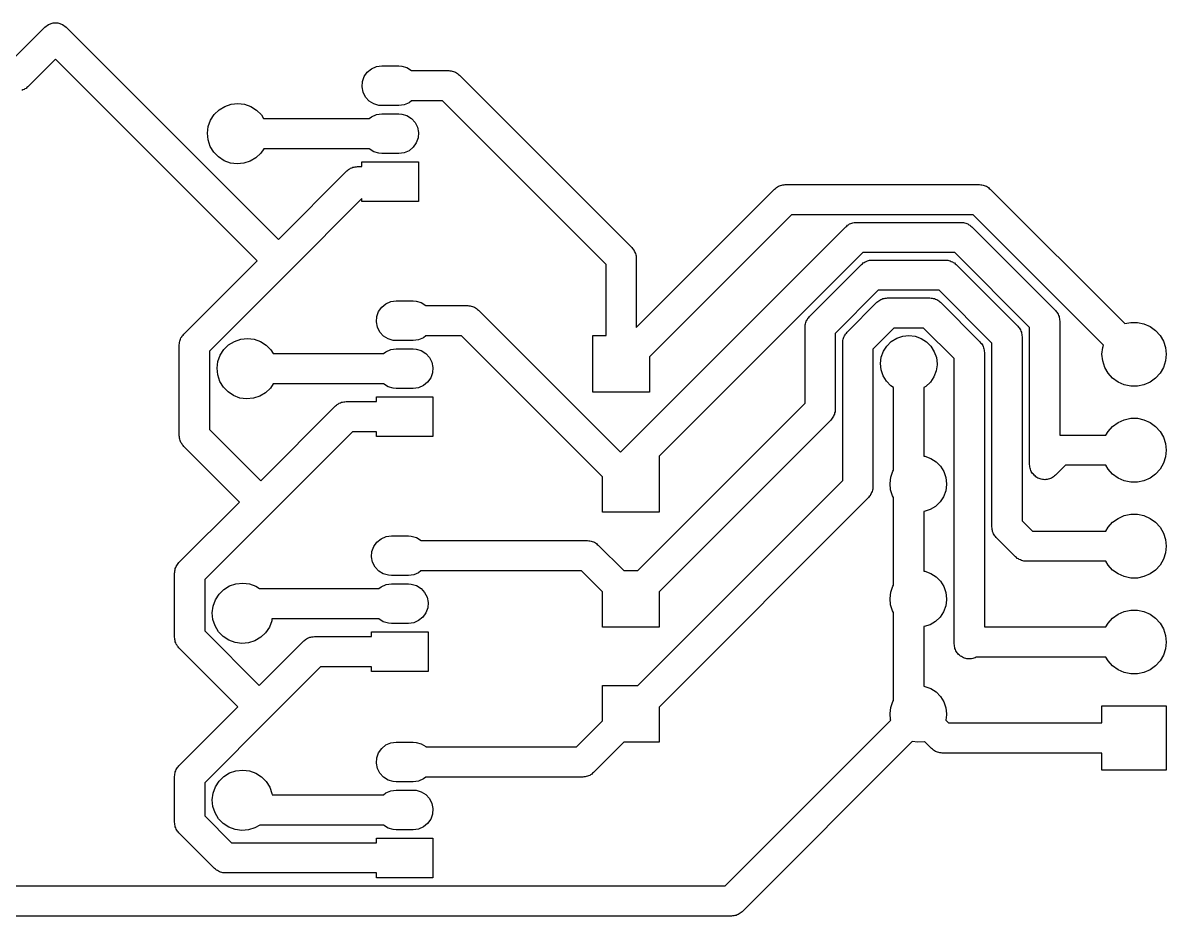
# Model space of a CAD drawing. Extents: x 128.7 to 199.7, y -115.3 to -80.
# Drawn here: x 169.44 to 199.73, y -115.33 to -91.68 of the extents above; entities that cross this region are included whole.
import ezdxf

# ---------------------------------------------------------------- set-up
doc = ezdxf.new("R2010")
doc.units = 0
doc.layers.add('BLACK', color=7, linetype='CONTINUOUS')

msp = doc.modelspace()

# ---------------------------------------------------------------- linework, layer by layer
at = {"layer": 'BLACK', "linetype": 'CONTINUOUS'}
for p, q in [((170.024, -91.7922), (170.125, -91.7186)), ((170.125, -91.7186), (170.244, -91.6799)), ((170.244, -91.6799), (170.37, -91.6799)), ((170.37, -91.6799), (170.489, -91.7186)), ((170.489, -91.7186), (170.59, -91.7922)), ((169.125, -92.691), (170.024, -91.7922)), ((170.59, -91.7922), (176.213, -97.4148)), ((170.307, -92.6407), (169.574, -93.3738)), ((175.647, -97.9805), (170.307, -92.6407)), ((178.486, -93.1018), (178.568, -92.9856)), ((178.568, -92.9856), (178.679, -92.8959)), ((178.679, -92.8959), (178.81, -92.8393)), ((178.81, -92.8393), (178.951, -92.82)), ((178.951, -92.82), (179.401, -92.82)), ((179.401, -92.82), (179.478, -92.8256)), ((179.478, -92.8256), (179.615, -92.8654)), ((179.615, -92.8654), (179.736, -92.9405)), ((179.736, -92.9405), (179.74, -92.945)), ((179.74, -92.945), (180.726, -92.945)), ((180.726, -92.945), (180.757, -92.9499)), ((180.757, -92.9499), (180.789, -92.9499)), ((180.789, -92.9499), (180.819, -92.9597)), ((180.819, -92.9597), (180.85, -92.9646)), ((180.85, -92.9646), (180.878, -92.9789)), ((180.878, -92.9789), (180.908, -92.9886)), ((180.908, -92.9886), (180.933, -93.0071)), ((178.427, -93.378), (178.437, -93.2358)), ((178.437, -93.2358), (178.486, -93.1018)), ((180.933, -93.0071), (180.961, -93.0214)), ((180.961, -93.0214), (180.983, -93.0437)), ((180.983, -93.0437), (181.009, -93.0622)), ((181.009, -93.0622), (185.576, -97.6292)), ((169.443, -93.4571), (169.415, -93.4714)), ((169.473, -93.4474), (169.443, -93.4571)), ((169.498, -93.4289), (169.473, -93.4474)), ((169.526, -93.4146), (169.498, -93.4289)), ((169.548, -93.3923), (169.526, -93.4146)), ((169.574, -93.3738), (169.548, -93.3923)), ((178.455, -93.5177), (178.427, -93.378)), ((178.52, -93.6446), (178.455, -93.5177)), ((174.64, -93.9846), (174.792, -93.8911)), ((174.792, -93.8911), (174.961, -93.8337)), ((174.961, -93.8337), (175.139, -93.815)), ((175.139, -93.815), (175.316, -93.8361)), ((175.316, -93.8361), (175.484, -93.896)), ((175.484, -93.896), (175.634, -93.9915)), ((178.616, -93.7495), (178.52, -93.6446)), ((178.737, -93.8246), (178.616, -93.7495)), ((178.874, -93.8644), (178.737, -93.8246)), ((178.951, -93.87), (178.874, -93.8644)), ((179.401, -93.87), (178.951, -93.87)), ((179.542, -93.8507), (179.401, -93.87)), ((179.673, -93.7941), (179.542, -93.8507)), ((179.734, -93.745), (179.673, -93.7941)), ((180.56, -93.745), (179.734, -93.745)), ((184.893, -98.0777), (180.56, -93.745)), ((174.416, -94.2593), (174.513, -94.1094)), ((174.513, -94.1094), (174.64, -93.9846)), ((175.634, -93.9915), (175.76, -94.1181)), ((175.76, -94.1181), (175.821, -94.215)), ((178.618, -94.215), (178.679, -94.1659)), ((178.679, -94.1659), (178.81, -94.1093)), ((178.81, -94.1093), (178.951, -94.09)), ((178.951, -94.09), (179.401, -94.09)), ((179.401, -94.09), (179.478, -94.0956)), ((179.478, -94.0956), (179.615, -94.1354)), ((179.615, -94.1354), (179.736, -94.2105)), ((174.333, -94.6038), (174.355, -94.4269)), ((174.355, -94.4269), (174.416, -94.2593)), ((175.821, -94.215), (178.618, -94.215)), ((179.736, -94.2105), (179.832, -94.3154)), ((179.832, -94.3154), (179.897, -94.4423)), ((179.897, -94.4423), (179.925, -94.582)), ((174.35, -94.7813), (174.333, -94.6038)), ((174.407, -94.9506), (174.35, -94.7813)), ((179.915, -94.7242), (179.866, -94.8582)), ((179.925, -94.582), (179.915, -94.7242)), ((174.499, -95.1031), (174.407, -94.9506)), ((174.623, -95.2314), (174.499, -95.1031)), ((175.822, -95.015), (175.746, -95.1292)), ((178.612, -95.015), (175.822, -95.015)), ((178.616, -95.0195), (178.612, -95.015)), ((178.737, -95.0946), (178.616, -95.0195)), ((178.874, -95.1344), (178.737, -95.0946)), ((179.673, -95.0641), (179.542, -95.1207)), ((179.784, -94.9744), (179.673, -95.0641)), ((179.866, -94.8582), (179.784, -94.9744)), ((174.772, -95.3291), (174.623, -95.2314)), ((174.939, -95.3912), (174.772, -95.3291)), ((175.116, -95.4148), (174.939, -95.3912)), ((175.294, -95.3987), (175.116, -95.4148)), ((175.463, -95.3435), (175.294, -95.3987)), ((175.617, -95.2522), (175.463, -95.3435)), ((175.746, -95.1292), (175.617, -95.2522)), ((178.426, -95.485), (178.426, -95.36)), ((178.426, -95.36), (179.926, -95.36)), ((178.951, -95.14), (178.874, -95.1344)), ((179.401, -95.14), (178.951, -95.14)), ((179.542, -95.1207), (179.401, -95.14)), ((179.926, -95.36), (179.926, -96.41)), ((176.213, -97.4148), (178.025, -95.6022)), ((178.025, -95.6022), (178.051, -95.5837)), ((178.051, -95.5837), (178.073, -95.5614)), ((178.073, -95.5614), (178.101, -95.5471)), ((178.101, -95.5471), (178.126, -95.5286)), ((178.126, -95.5286), (178.156, -95.5189)), ((178.156, -95.5189), (178.184, -95.5046)), ((178.184, -95.5046), (178.215, -95.4997)), ((178.215, -95.4997), (178.245, -95.4899)), ((178.245, -95.4899), (178.277, -95.4899)), ((178.277, -95.4899), (178.308, -95.485)), ((178.308, -95.485), (178.426, -95.485)), ((189.434, -96.025), (189.459, -96.0065)), ((189.459, -96.0065), (189.489, -95.9968)), ((189.489, -95.9968), (189.517, -95.9825)), ((189.517, -95.9825), (189.549, -95.9776)), ((189.549, -95.9776), (189.578, -95.9679)), ((189.578, -95.9679), (189.61, -95.9679)), ((189.61, -95.9679), (189.641, -95.9629)), ((189.641, -95.9629), (194.788, -95.9629)), ((194.788, -95.9629), (194.819, -95.9679)), ((194.819, -95.9679), (194.851, -95.9679)), ((194.851, -95.9679), (194.88, -95.9776)), ((194.88, -95.9776), (194.912, -95.9825)), ((194.912, -95.9825), (194.94, -95.9968)), ((194.94, -95.9968), (194.97, -96.0065)), ((194.97, -96.0065), (194.995, -96.025)), ((185.693, -99.7453), (189.358, -96.0801)), ((189.358, -96.0801), (189.384, -96.0616)), ((189.384, -96.0616), (189.406, -96.0393)), ((189.406, -96.0393), (189.434, -96.025)), ((194.995, -96.025), (195.023, -96.0393)), ((195.023, -96.0393), (195.045, -96.0616)), ((195.045, -96.0616), (195.071, -96.0801)), ((195.071, -96.0801), (198.636, -99.6451)), ((178.426, -96.3327), (176.495, -98.2633)), ((178.426, -96.41), (178.426, -96.3327)), ((179.926, -96.41), (178.426, -96.41)), ((189.807, -96.7629), (186.043, -100.527)), ((194.622, -96.7629), (189.807, -96.7629)), ((198.072, -100.213), (194.622, -96.7629)), ((185.275, -103.048), (191.243, -97.0796)), ((191.243, -97.0796), (191.269, -97.0611)), ((191.269, -97.0611), (191.291, -97.0388)), ((191.291, -97.0388), (191.319, -97.0245)), ((191.319, -97.0245), (191.344, -97.006)), ((191.344, -97.006), (191.374, -96.9963)), ((191.374, -96.9963), (191.402, -96.982)), ((191.402, -96.982), (191.433, -96.9771)), ((191.433, -96.9771), (191.463, -96.9674)), ((191.463, -96.9674), (191.495, -96.9674)), ((191.495, -96.9674), (191.526, -96.9624)), ((191.526, -96.9624), (194.3, -96.9624)), ((194.3, -96.9624), (194.331, -96.9674)), ((194.331, -96.9674), (194.363, -96.9674)), ((194.363, -96.9674), (194.393, -96.9771)), ((194.393, -96.9771), (194.424, -96.982)), ((194.424, -96.982), (194.452, -96.9963)), ((194.452, -96.9963), (194.482, -97.006)), ((194.482, -97.006), (194.507, -97.0245)), ((194.507, -97.0245), (194.535, -97.0388)), ((194.535, -97.0388), (194.557, -97.0611)), ((194.557, -97.0611), (194.583, -97.0796)), ((194.583, -97.0796), (196.798, -99.2951)), ((185.576, -97.6292), (185.594, -97.6546)), ((185.594, -97.6546), (185.617, -97.6769)), ((185.617, -97.6769), (185.631, -97.7049)), ((185.631, -97.7049), (185.649, -97.7304)), ((185.649, -97.7304), (185.659, -97.7603)), ((185.659, -97.7603), (185.673, -97.7884)), ((185.673, -97.7884), (185.678, -97.8195)), ((185.678, -97.8195), (185.688, -97.8494)), ((191.692, -97.7624), (186.297, -103.157)), ((194.134, -97.7624), (191.692, -97.7624)), ((196.116, -99.7437), (194.134, -97.7624)), ((173.705, -99.9227), (175.647, -97.9805)), ((184.893, -99.961), (184.893, -98.0777)), ((185.688, -97.8494), (185.688, -97.8809)), ((185.688, -97.8809), (185.693, -97.912)), ((185.693, -97.912), (185.693, -99.7453)), ((190.281, -99.4552), (191.657, -98.0791)), ((191.657, -98.0791), (191.683, -98.0606)), ((191.683, -98.0606), (191.705, -98.0384)), ((191.705, -98.0384), (191.733, -98.0241)), ((191.733, -98.0241), (191.758, -98.0056)), ((191.758, -98.0056), (191.788, -97.9958)), ((191.788, -97.9958), (191.816, -97.9815)), ((191.816, -97.9815), (191.847, -97.9766)), ((191.847, -97.9766), (191.877, -97.9669)), ((191.877, -97.9669), (191.909, -97.9669)), ((191.909, -97.9669), (191.94, -97.962)), ((191.94, -97.962), (193.886, -97.962)), ((193.886, -97.962), (193.917, -97.9669)), ((193.917, -97.9669), (193.949, -97.9669)), ((193.949, -97.9669), (193.979, -97.9766)), ((193.979, -97.9766), (194.01, -97.9815)), ((194.01, -97.9815), (194.038, -97.9958)), ((194.038, -97.9958), (194.068, -98.0056)), ((194.068, -98.0056), (194.093, -98.0241)), ((194.093, -98.0241), (194.121, -98.0384)), ((194.121, -98.0384), (194.143, -98.0606)), ((194.143, -98.0606), (194.169, -98.0791)), ((194.169, -98.0791), (195.799, -99.7092)), ((176.495, -98.2633), (174.387, -100.371)), ((179.191, -99.0623), (179.332, -99.043)), ((179.332, -99.043), (179.782, -99.043)), ((179.782, -99.043), (179.859, -99.0486)), ((179.859, -99.0486), (179.996, -99.0884)), ((192.106, -98.762), (190.964, -99.9037)), ((192.097, -99.0601), (192.119, -99.0379)), ((193.72, -98.762), (192.106, -98.762)), ((192.119, -99.0379), (192.147, -99.0236)), ((192.147, -99.0236), (192.172, -99.0051)), ((192.172, -99.0051), (192.202, -98.9954)), ((192.202, -98.9954), (192.23, -98.9811)), ((192.23, -98.9811), (192.261, -98.9761)), ((192.261, -98.9761), (192.291, -98.9664)), ((192.291, -98.9664), (192.323, -98.9664)), ((192.323, -98.9664), (192.354, -98.9615)), ((192.354, -98.9615), (193.472, -98.9615)), ((193.472, -98.9615), (193.503, -98.9664)), ((193.503, -98.9664), (193.535, -98.9664)), ((193.535, -98.9664), (193.564, -98.9761)), ((193.564, -98.9761), (193.596, -98.9811)), ((193.596, -98.9811), (193.624, -98.9954)), ((193.624, -98.9954), (193.654, -99.0051)), ((193.654, -99.0051), (193.679, -99.0236)), ((193.679, -99.0236), (193.707, -99.0379)), ((193.707, -99.0379), (193.729, -99.0601)), ((195.116, -100.158), (193.72, -98.762)), ((178.818, -99.4588), (178.867, -99.3248)), ((178.867, -99.3248), (178.949, -99.2086)), ((178.949, -99.2086), (179.06, -99.1189)), ((179.06, -99.1189), (179.191, -99.0623)), ((179.996, -99.0884), (180.117, -99.1635)), ((180.117, -99.1635), (180.121, -99.168)), ((180.121, -99.168), (181.229, -99.168)), ((181.229, -99.168), (181.26, -99.1729)), ((181.26, -99.1729), (181.292, -99.1729)), ((181.292, -99.1729), (181.322, -99.1827)), ((181.322, -99.1827), (181.353, -99.1876)), ((181.353, -99.1876), (181.381, -99.2019)), ((181.381, -99.2019), (181.411, -99.2116)), ((181.411, -99.2116), (181.436, -99.2301)), ((181.436, -99.2301), (181.464, -99.2444)), ((181.464, -99.2444), (181.486, -99.2667)), ((181.486, -99.2667), (181.512, -99.2852)), ((181.512, -99.2852), (185.275, -103.048)), ((191.281, -99.8692), (192.071, -99.0786)), ((192.071, -99.0786), (192.097, -99.0601)), ((193.729, -99.0601), (193.755, -99.0786)), ((193.755, -99.0786), (194.799, -100.123)), ((196.798, -99.2951), (196.817, -99.3206)), ((196.817, -99.3206), (196.839, -99.3429)), ((196.839, -99.3429), (196.853, -99.3709)), ((178.808, -99.601), (178.818, -99.4588)), ((178.836, -99.7407), (178.808, -99.601)), ((190.169, -99.6754), (190.179, -99.6455)), ((190.179, -99.6455), (190.184, -99.6144)), ((190.184, -99.6144), (190.198, -99.5863)), ((190.198, -99.5863), (190.208, -99.5564)), ((190.208, -99.5564), (190.226, -99.5309)), ((190.226, -99.5309), (190.24, -99.5029)), ((190.24, -99.5029), (190.263, -99.4806)), ((190.263, -99.4806), (190.281, -99.4552)), ((196.853, -99.3709), (196.872, -99.3964)), ((196.872, -99.3964), (196.882, -99.4263)), ((196.882, -99.4263), (196.896, -99.4544)), ((196.896, -99.4544), (196.901, -99.4855)), ((196.901, -99.4855), (196.911, -99.5154)), ((196.911, -99.5154), (196.911, -99.5469)), ((196.911, -99.5469), (196.916, -99.578)), ((196.916, -99.578), (196.916, -102.597)), ((198.636, -99.6451), (198.793, -99.6117)), ((198.793, -99.6117), (198.971, -99.6117)), ((198.971, -99.6117), (199.145, -99.6486)), ((199.145, -99.6486), (199.307, -99.7209)), ((173.664, -99.9704), (173.686, -99.9481)), ((173.686, -99.9481), (173.705, -99.9227)), ((178.901, -99.8676), (178.836, -99.7407)), ((178.997, -99.9725), (178.901, -99.8676)), ((190.164, -99.738), (190.169, -99.7069)), ((190.164, -101.751), (190.164, -99.738)), ((190.169, -99.7069), (190.169, -99.6754)), ((190.964, -99.9037), (190.964, -101.917)), ((191.207, -99.9704), (191.226, -99.9449)), ((191.226, -99.9449), (191.24, -99.9169)), ((191.24, -99.9169), (191.262, -99.8946)), ((191.262, -99.8946), (191.281, -99.8692)), ((192.52, -99.7615), (191.963, -100.318)), ((193.306, -99.7615), (192.52, -99.7615)), ((194.117, -100.572), (193.306, -99.7615)), ((195.799, -99.7092), (195.817, -99.7346)), ((195.817, -99.7346), (195.84, -99.7569)), ((195.84, -99.7569), (195.854, -99.7849)), ((195.854, -99.7849), (195.872, -99.8104)), ((195.872, -99.8104), (195.882, -99.8403)), ((195.882, -99.8403), (195.896, -99.8684)), ((195.896, -99.8684), (195.901, -99.8995)), ((195.901, -99.8995), (195.911, -99.9294)), ((195.911, -99.9294), (195.911, -99.9609)), ((196.116, -103.378), (196.116, -99.7437)), ((199.307, -99.7209), (199.451, -99.8253)), ((199.451, -99.8253), (199.57, -99.9574)), ((199.57, -99.9574), (199.659, -100.111)), ((173.587, -100.206), (173.592, -100.174)), ((173.587, -102.613), (173.587, -100.206)), ((173.592, -100.143), (173.602, -100.113)), ((173.592, -100.174), (173.592, -100.143)), ((173.602, -100.113), (173.607, -100.082)), ((173.607, -100.082), (173.621, -100.054)), ((173.621, -100.054), (173.631, -100.024)), ((173.631, -100.024), (173.65, -99.9984)), ((173.65, -99.9984), (173.664, -99.9704)), ((174.767, -100.332), (174.894, -100.208)), ((174.894, -100.208), (175.046, -100.114)), ((175.046, -100.114), (175.215, -100.057)), ((175.215, -100.057), (175.393, -100.038)), ((175.393, -100.038), (175.57, -100.059)), ((175.57, -100.059), (175.738, -100.119)), ((175.738, -100.119), (175.888, -100.215)), ((175.888, -100.215), (176.014, -100.341)), ((179.118, -100.048), (178.997, -99.9725)), ((179.255, -100.087), (179.118, -100.048)), ((179.332, -100.093), (179.255, -100.087)), ((179.782, -100.093), (179.332, -100.093)), ((179.923, -100.074), (179.782, -100.093)), ((180.054, -100.017), (179.923, -100.074)), ((180.115, -99.968), (180.054, -100.017)), ((181.063, -99.968), (180.115, -99.968)), ((184.797, -103.702), (181.063, -99.968)), ((184.543, -101.461), (184.543, -99.961)), ((184.543, -99.961), (184.893, -99.961)), ((191.163, -100.152), (191.168, -100.121)), ((191.163, -103.8), (191.163, -100.152)), ((191.168, -100.089), (191.178, -100.06)), ((191.168, -100.121), (191.168, -100.089)), ((191.178, -100.06), (191.183, -100.028)), ((191.183, -100.028), (191.197, -100)), ((191.197, -100), (191.207, -99.9704)), ((192.241, -100.378), (192.332, -100.237)), ((192.332, -100.237), (192.451, -100.12)), ((192.451, -100.12), (192.594, -100.032)), ((192.594, -100.032), (192.752, -99.9785)), ((192.752, -99.9785), (192.918, -99.961)), ((192.918, -99.961), (193.084, -99.9808)), ((193.084, -99.9808), (193.242, -100.037)), ((193.242, -100.037), (193.383, -100.126)), ((193.383, -100.126), (193.501, -100.245)), ((193.501, -100.245), (193.589, -100.387)), ((194.799, -100.123), (194.818, -100.149)), ((194.818, -100.149), (194.84, -100.171)), ((194.84, -100.171), (194.854, -100.199)), ((194.854, -100.199), (194.873, -100.224)), ((194.873, -100.224), (194.883, -100.254)), ((194.883, -100.254), (194.897, -100.282)), ((195.116, -105.029), (195.116, -100.158)), ((195.911, -99.9609), (195.916, -99.992)), ((195.916, -99.992), (195.916, -104.863)), ((198.051, -100.28), (198.072, -100.213)), ((199.659, -100.111), (199.713, -100.28)), ((174.387, -100.371), (174.387, -102.448)), ((174.609, -100.65), (174.67, -100.482)), ((174.67, -100.482), (174.767, -100.332)), ((176.014, -100.341), (176.075, -100.438)), ((176.075, -100.438), (178.999, -100.438)), ((178.999, -100.438), (179.06, -100.389)), ((179.06, -100.389), (179.191, -100.332)), ((179.191, -100.332), (179.332, -100.313)), ((179.332, -100.313), (179.782, -100.313)), ((179.782, -100.313), (179.859, -100.319)), ((179.859, -100.319), (179.996, -100.358)), ((179.996, -100.358), (180.117, -100.433)), ((180.117, -100.433), (180.213, -100.538)), ((180.213, -100.538), (180.278, -100.665)), ((186.043, -100.527), (186.043, -101.461)), ((191.963, -100.318), (191.963, -103.966)), ((192.163, -100.701), (192.184, -100.535)), ((192.184, -100.535), (192.241, -100.378)), ((193.589, -100.387), (193.644, -100.545)), ((193.644, -100.545), (193.663, -100.711)), ((194.897, -100.282), (194.902, -100.314)), ((194.902, -100.314), (194.912, -100.343)), ((194.912, -100.343), (194.912, -100.375)), ((194.912, -100.375), (194.917, -100.406)), ((194.917, -100.406), (194.917, -107.677)), ((198.032, -100.457), (198.051, -100.28)), ((198.051, -100.634), (198.032, -100.457)), ((199.713, -100.28), (199.732, -100.457)), ((199.732, -100.457), (199.713, -100.634)), ((174.587, -100.827), (174.609, -100.65)), ((174.604, -101.004), (174.587, -100.827)), ((180.278, -100.665), (180.306, -100.805)), ((180.306, -100.805), (180.296, -100.947)), ((192.179, -100.867), (192.163, -100.701)), ((192.232, -101.026), (192.179, -100.867)), ((193.663, -100.732), (193.639, -100.898)), ((193.663, -100.711), (193.663, -100.732)), ((194.117, -108.124), (194.117, -100.572)), ((198.105, -100.803), (198.051, -100.634)), ((198.194, -100.957), (198.105, -100.803)), ((199.659, -100.803), (199.57, -100.957)), ((199.713, -100.634), (199.659, -100.803)), ((174.661, -101.174), (174.604, -101.004)), ((180.247, -101.081), (180.165, -101.197)), ((180.296, -100.947), (180.247, -101.081)), ((192.319, -101.169), (192.232, -101.026)), ((192.435, -101.289), (192.319, -101.169)), ((193.58, -101.054), (193.488, -101.193)), ((193.639, -100.898), (193.58, -101.054)), ((198.313, -101.089), (198.194, -100.957)), ((198.457, -101.193), (198.313, -101.089)), ((199.451, -101.089), (199.307, -101.193)), ((199.57, -100.957), (199.451, -101.089)), ((174.753, -101.326), (174.661, -101.174)), ((174.877, -101.454), (174.753, -101.326)), ((175.026, -101.552), (174.877, -101.454)), ((176, -101.352), (175.871, -101.475)), ((176.076, -101.238), (176, -101.352)), ((178.993, -101.238), (176.076, -101.238)), ((178.997, -101.243), (178.993, -101.238)), ((179.118, -101.318), (178.997, -101.243)), ((179.255, -101.357), (179.118, -101.318)), ((179.332, -101.363), (179.255, -101.357)), ((179.782, -101.363), (179.332, -101.363)), ((179.923, -101.344), (179.782, -101.363)), ((180.054, -101.287), (179.923, -101.344)), ((180.165, -101.197), (180.054, -101.287)), ((186.043, -101.461), (184.543, -101.461)), ((192.513, -101.34), (192.435, -101.289)), ((192.513, -103.525), (192.513, -101.34)), ((193.366, -101.308), (193.313, -101.34)), ((193.313, -101.34), (193.313, -103.153)), ((193.488, -101.193), (193.366, -101.308)), ((198.619, -101.265), (198.457, -101.193)), ((198.793, -101.302), (198.619, -101.265)), ((198.971, -101.302), (198.793, -101.302)), ((199.145, -101.265), (198.971, -101.302)), ((199.307, -101.193), (199.145, -101.265)), ((175.193, -101.614), (175.026, -101.552)), ((175.37, -101.638), (175.193, -101.614)), ((175.548, -101.622), (175.37, -101.638)), ((175.717, -101.567), (175.548, -101.622)), ((175.871, -101.475), (175.717, -101.567)), ((177.772, -101.784), (177.8, -101.77)), ((177.8, -101.77), (177.825, -101.752)), ((177.825, -101.752), (177.855, -101.742)), ((177.855, -101.742), (177.883, -101.728)), ((177.883, -101.728), (177.914, -101.723)), ((177.914, -101.723), (177.944, -101.713)), ((177.944, -101.713), (177.976, -101.713)), ((177.976, -101.713), (178.007, -101.708)), ((178.007, -101.708), (178.807, -101.708)), ((178.807, -101.708), (178.807, -101.583)), ((178.807, -101.583), (180.307, -101.583)), ((180.307, -101.583), (180.307, -102.633)), ((185.731, -106.184), (190.164, -101.751)), ((175.744, -103.805), (177.724, -101.825)), ((177.724, -101.825), (177.75, -101.807)), ((177.75, -101.807), (177.772, -101.784)), ((190.93, -102.069), (190.92, -102.099)), ((190.944, -102.041), (190.93, -102.069)), ((190.949, -102.01), (190.944, -102.041)), ((190.959, -101.98), (190.949, -102.01)), ((190.964, -101.917), (190.959, -101.948)), ((190.959, -101.948), (190.959, -101.98)), ((190.847, -102.2), (186.297, -106.75)), ((190.865, -102.174), (190.847, -102.2)), ((190.888, -102.152), (190.865, -102.174)), ((190.902, -102.124), (190.888, -102.152)), ((190.92, -102.099), (190.902, -102.124)), ((198.194, -102.497), (198.313, -102.365)), ((198.313, -102.365), (198.457, -102.261)), ((198.457, -102.261), (198.619, -102.189)), ((198.619, -102.189), (198.793, -102.152)), ((198.793, -102.152), (198.971, -102.152)), ((198.971, -102.152), (199.145, -102.189)), ((199.145, -102.189), (199.307, -102.261)), ((199.307, -102.261), (199.451, -102.365)), ((199.451, -102.365), (199.57, -102.497)), ((173.592, -102.645), (173.587, -102.613)), ((173.592, -102.676), (173.592, -102.645)), ((173.602, -102.706), (173.592, -102.676)), ((178.173, -102.508), (174.26, -106.42)), ((174.387, -102.448), (175.744, -103.805)), ((178.807, -102.508), (178.173, -102.508)), ((178.807, -102.633), (178.807, -102.508)), ((180.307, -102.633), (178.807, -102.633)), ((196.916, -102.597), (198.137, -102.597)), ((198.137, -102.597), (198.194, -102.497)), ((199.57, -102.497), (199.659, -102.651)), ((199.659, -102.651), (199.713, -102.82)), ((173.607, -102.737), (173.602, -102.706)), ((173.621, -102.765), (173.607, -102.737)), ((173.631, -102.795), (173.621, -102.765)), ((173.65, -102.821), (173.631, -102.795)), ((173.664, -102.849), (173.65, -102.821)), ((173.686, -102.871), (173.664, -102.849)), ((173.705, -102.896), (173.686, -102.871)), ((175.179, -104.37), (173.705, -102.896)), ((199.713, -102.82), (199.732, -102.997)), ((186.297, -103.157), (186.297, -104.636)), ((193.313, -103.153), (193.338, -103.156)), ((193.338, -103.156), (193.496, -103.212)), ((193.496, -103.212), (193.637, -103.301)), ((199.713, -103.174), (199.659, -103.343)), ((199.732, -102.997), (199.713, -103.174)), ((192.438, -103.71), (192.495, -103.553)), ((192.495, -103.553), (192.513, -103.525)), ((193.637, -103.301), (193.755, -103.42)), ((193.755, -103.42), (193.843, -103.562)), ((193.843, -103.562), (193.898, -103.72)), ((196.12, -103.409), (196.116, -103.378)), ((196.12, -103.441), (196.12, -103.409)), ((196.13, -103.471), (196.12, -103.441)), ((196.135, -103.502), (196.13, -103.471)), ((196.149, -103.53), (196.135, -103.502)), ((196.159, -103.56), (196.149, -103.53)), ((196.178, -103.585), (196.159, -103.56)), ((196.192, -103.613), (196.178, -103.585)), ((197.062, -103.397), (196.798, -103.661)), ((198.137, -103.397), (197.062, -103.397)), ((198.194, -103.497), (198.137, -103.397)), ((198.313, -103.629), (198.194, -103.497)), ((199.57, -103.497), (199.451, -103.629)), ((199.659, -103.343), (199.57, -103.497)), ((184.797, -104.636), (184.797, -103.702)), ((185.731, -109.232), (191.163, -103.8)), ((192.417, -103.876), (192.438, -103.71)), ((192.433, -104.042), (192.417, -103.876)), ((193.898, -103.72), (193.917, -103.886)), ((193.917, -103.886), (193.917, -103.907)), ((196.214, -103.635), (196.192, -103.613)), ((196.233, -103.661), (196.214, -103.635)), ((196.258, -103.679), (196.233, -103.661)), ((196.28, -103.702), (196.258, -103.679)), ((196.308, -103.716), (196.28, -103.702)), ((196.334, -103.734), (196.308, -103.716)), ((196.364, -103.744), (196.334, -103.734)), ((196.392, -103.758), (196.364, -103.744)), ((196.423, -103.763), (196.392, -103.758)), ((196.453, -103.773), (196.423, -103.763)), ((196.484, -103.773), (196.453, -103.773)), ((196.516, -103.778), (196.484, -103.773)), ((196.547, -103.773), (196.516, -103.778)), ((196.578, -103.773), (196.547, -103.773)), ((196.608, -103.763), (196.578, -103.773)), ((196.639, -103.758), (196.608, -103.763)), ((196.667, -103.744), (196.639, -103.758)), ((196.697, -103.734), (196.667, -103.744)), ((196.723, -103.716), (196.697, -103.734)), ((196.751, -103.702), (196.723, -103.716)), ((196.773, -103.679), (196.751, -103.702)), ((196.798, -103.661), (196.773, -103.679)), ((198.457, -103.733), (198.313, -103.629)), ((198.619, -103.805), (198.457, -103.733)), ((198.793, -103.842), (198.619, -103.805)), ((198.971, -103.842), (198.793, -103.842)), ((199.145, -103.805), (198.971, -103.842)), ((199.307, -103.733), (199.145, -103.805)), ((199.451, -103.629), (199.307, -103.733)), ((191.901, -104.173), (191.887, -104.201)), ((191.92, -104.147), (191.901, -104.173)), ((191.93, -104.117), (191.92, -104.147)), ((191.944, -104.089), (191.93, -104.117)), ((191.949, -104.058), (191.944, -104.089)), ((191.959, -104.028), (191.949, -104.058)), ((191.963, -103.966), (191.959, -103.997)), ((191.959, -103.997), (191.959, -104.028)), ((192.486, -104.201), (192.433, -104.042)), ((193.893, -104.073), (193.834, -104.229)), ((193.917, -103.907), (193.893, -104.073)), ((173.578, -105.972), (175.179, -104.37)), ((191.846, -104.248), (186.297, -109.798)), ((191.865, -104.223), (191.846, -104.248)), ((191.887, -104.201), (191.865, -104.223)), ((192.513, -104.245), (192.486, -104.201)), ((192.513, -106.573), (192.513, -104.245)), ((193.62, -104.483), (193.477, -104.569)), ((193.742, -104.368), (193.62, -104.483)), ((193.834, -104.229), (193.742, -104.368)), ((186.297, -104.636), (184.797, -104.636)), ((193.318, -104.621), (193.313, -104.621)), ((193.313, -104.621), (193.313, -106.201)), ((193.477, -104.569), (193.318, -104.621)), ((198.313, -104.905), (198.457, -104.801)), ((198.457, -104.801), (198.619, -104.729)), ((198.619, -104.729), (198.793, -104.692)), ((198.793, -104.692), (198.971, -104.692)), ((198.971, -104.692), (199.145, -104.729)), ((199.145, -104.729), (199.307, -104.801)), ((199.307, -104.801), (199.451, -104.905)), ((195.121, -105.06), (195.116, -105.029)), ((195.121, -105.092), (195.121, -105.06)), ((195.131, -105.122), (195.121, -105.092)), ((195.916, -104.863), (196.19, -105.137)), ((198.137, -105.137), (198.194, -105.037)), ((198.194, -105.037), (198.313, -104.905)), ((199.451, -104.905), (199.57, -105.037)), ((199.57, -105.037), (199.659, -105.191)), ((178.822, -105.432), (178.933, -105.342)), ((178.933, -105.342), (179.064, -105.285)), ((179.064, -105.285), (179.205, -105.266)), ((179.205, -105.266), (179.655, -105.266)), ((179.655, -105.266), (179.732, -105.272)), ((179.732, -105.272), (179.869, -105.311)), ((179.869, -105.311), (179.99, -105.386)), ((179.99, -105.386), (179.994, -105.391)), ((179.994, -105.391), (184.404, -105.391)), ((184.404, -105.391), (184.435, -105.396)), ((184.435, -105.396), (184.467, -105.396)), ((184.467, -105.396), (184.497, -105.406)), ((184.497, -105.406), (184.528, -105.411)), ((195.136, -105.153), (195.131, -105.122)), ((195.15, -105.181), (195.136, -105.153)), ((195.16, -105.211), (195.15, -105.181)), ((195.178, -105.236), (195.16, -105.211)), ((195.192, -105.264), (195.178, -105.236)), ((195.215, -105.286), (195.192, -105.264)), ((195.233, -105.312), (195.215, -105.286)), ((195.741, -105.82), (195.233, -105.312)), ((196.19, -105.137), (198.137, -105.137)), ((199.659, -105.191), (199.713, -105.36)), ((199.713, -105.36), (199.732, -105.537)), ((178.681, -105.824), (178.691, -105.682)), ((178.691, -105.682), (178.74, -105.548)), ((178.74, -105.548), (178.822, -105.432)), ((184.528, -105.411), (184.556, -105.425)), ((184.556, -105.425), (184.586, -105.435)), ((184.586, -105.435), (184.611, -105.453)), ((184.611, -105.453), (184.639, -105.467)), ((184.639, -105.467), (184.661, -105.49)), ((184.661, -105.49), (184.687, -105.508)), ((184.687, -105.508), (185.363, -106.184)), ((199.732, -105.537), (199.713, -105.714)), ((173.537, -106.019), (173.559, -105.997)), ((173.559, -105.997), (173.578, -105.972)), ((178.709, -105.964), (178.681, -105.824)), ((178.774, -106.091), (178.709, -105.964)), ((195.767, -105.838), (195.741, -105.82)), ((195.789, -105.861), (195.767, -105.838)), ((195.817, -105.875), (195.789, -105.861)), ((195.842, -105.893), (195.817, -105.875)), ((195.872, -105.903), (195.842, -105.893)), ((195.9, -105.917), (195.872, -105.903)), ((195.932, -105.922), (195.9, -105.917)), ((195.961, -105.932), (195.932, -105.922)), ((195.993, -105.932), (195.961, -105.932)), ((196.024, -105.937), (195.993, -105.932)), ((198.137, -105.937), (196.024, -105.937)), ((198.194, -106.037), (198.137, -105.937)), ((199.659, -105.883), (199.57, -106.037)), ((199.713, -105.714), (199.659, -105.883)), ((173.46, -106.255), (173.465, -106.223)), ((173.46, -107.947), (173.46, -106.255)), ((173.465, -106.192), (173.475, -106.162)), ((173.465, -106.223), (173.465, -106.192)), ((173.475, -106.162), (173.48, -106.131)), ((173.48, -106.131), (173.494, -106.103)), ((173.494, -106.103), (173.504, -106.073)), ((173.504, -106.073), (173.523, -106.047)), ((173.523, -106.047), (173.537, -106.019)), ((178.87, -106.196), (178.774, -106.091)), ((178.991, -106.271), (178.87, -106.196)), ((179.128, -106.31), (178.991, -106.271)), ((179.205, -106.316), (179.128, -106.31)), ((179.655, -106.316), (179.205, -106.316)), ((179.796, -106.297), (179.655, -106.316)), ((179.927, -106.24), (179.796, -106.297)), ((179.988, -106.191), (179.927, -106.24)), ((184.238, -106.191), (179.988, -106.191)), ((184.797, -106.75), (184.238, -106.191)), ((185.363, -106.184), (185.731, -106.184)), ((193.313, -106.201), (193.338, -106.204)), ((193.338, -106.204), (193.496, -106.26)), ((193.496, -106.26), (193.637, -106.349)), ((198.313, -106.169), (198.194, -106.037)), ((198.457, -106.273), (198.313, -106.169)), ((198.619, -106.345), (198.457, -106.273)), ((199.307, -106.273), (199.145, -106.345)), ((199.451, -106.169), (199.307, -106.273)), ((199.57, -106.037), (199.451, -106.169)), ((174.26, -106.42), (174.26, -107.782)), ((174.767, -106.685), (174.919, -106.591)), ((174.919, -106.591), (175.088, -106.534)), ((175.088, -106.534), (175.266, -106.515)), ((175.266, -106.515), (175.443, -106.536)), ((175.443, -106.536), (175.611, -106.596)), ((175.611, -106.596), (175.713, -106.661)), ((178.872, -106.661), (178.933, -106.612)), ((178.933, -106.612), (179.064, -106.555)), ((179.064, -106.555), (179.205, -106.536)), ((179.205, -106.536), (179.655, -106.536)), ((179.655, -106.536), (179.732, -106.542)), ((179.732, -106.542), (179.869, -106.581)), ((179.869, -106.581), (179.99, -106.656)), ((192.438, -106.758), (192.495, -106.601)), ((192.495, -106.601), (192.513, -106.573)), ((193.637, -106.349), (193.755, -106.468)), ((193.755, -106.468), (193.843, -106.61)), ((193.843, -106.61), (193.898, -106.768)), ((198.793, -106.382), (198.619, -106.345)), ((198.971, -106.382), (198.793, -106.382)), ((199.145, -106.345), (198.971, -106.382)), ((174.543, -106.959), (174.64, -106.809)), ((174.64, -106.809), (174.767, -106.685)), ((175.713, -106.661), (178.872, -106.661)), ((179.99, -106.656), (180.086, -106.761)), ((180.086, -106.761), (180.151, -106.888)), ((180.151, -106.888), (180.179, -107.028)), ((184.797, -107.684), (184.797, -106.75)), ((186.297, -106.75), (186.297, -107.684)), ((192.417, -106.924), (192.438, -106.758)), ((192.433, -107.09), (192.417, -106.924)), ((193.898, -106.768), (193.917, -106.934)), ((174.46, -107.304), (174.482, -107.127)), ((174.482, -107.127), (174.543, -106.959)), ((180.169, -107.17), (180.12, -107.304)), ((180.179, -107.028), (180.169, -107.17)), ((192.486, -107.249), (192.433, -107.09)), ((193.893, -107.121), (193.834, -107.277)), ((193.917, -106.955), (193.893, -107.121)), ((193.917, -106.934), (193.917, -106.955)), ((174.477, -107.481), (174.46, -107.304)), ((174.534, -107.651), (174.477, -107.481)), ((176.035, -107.514), (175.972, -107.681)), ((176.042, -107.461), (176.035, -107.514)), ((178.866, -107.461), (176.042, -107.461)), ((178.87, -107.466), (178.866, -107.461)), ((178.991, -107.541), (178.87, -107.466)), ((179.927, -107.51), (179.796, -107.567)), ((180.038, -107.42), (179.927, -107.51)), ((180.12, -107.304), (180.038, -107.42)), ((192.513, -107.293), (192.486, -107.249)), ((192.513, -109.621), (192.513, -107.293)), ((193.62, -107.531), (193.477, -107.617)), ((193.742, -107.416), (193.62, -107.531)), ((193.834, -107.277), (193.742, -107.416)), ((198.194, -107.577), (198.313, -107.445)), ((198.313, -107.445), (198.457, -107.341)), ((198.457, -107.341), (198.619, -107.269)), ((198.619, -107.269), (198.793, -107.232)), ((198.793, -107.232), (198.971, -107.232)), ((198.971, -107.232), (199.145, -107.269)), ((199.145, -107.269), (199.307, -107.341)), ((199.307, -107.341), (199.451, -107.445)), ((199.451, -107.445), (199.57, -107.577)), ((174.26, -107.782), (175.704, -109.226)), ((174.626, -107.803), (174.534, -107.651)), ((174.75, -107.931), (174.626, -107.803)), ((175.873, -107.829), (175.744, -107.952)), ((175.972, -107.681), (175.873, -107.829)), ((178.68, -107.931), (178.68, -107.806)), ((178.68, -107.806), (180.18, -107.806)), ((179.128, -107.58), (178.991, -107.541)), ((179.205, -107.586), (179.128, -107.58)), ((179.655, -107.586), (179.205, -107.586)), ((179.796, -107.567), (179.655, -107.586)), ((180.18, -107.806), (180.18, -108.856)), ((186.297, -107.684), (184.797, -107.684)), ((193.318, -107.669), (193.313, -107.669)), ((193.313, -107.669), (193.313, -109.249)), ((193.477, -107.617), (193.318, -107.669)), ((194.917, -107.677), (198.137, -107.677)), ((198.137, -107.677), (198.194, -107.577)), ((199.57, -107.577), (199.659, -107.731)), ((199.659, -107.731), (199.713, -107.9)), ((173.465, -107.979), (173.46, -107.947)), ((173.465, -108.01), (173.465, -107.979)), ((173.475, -108.04), (173.465, -108.01)), ((173.48, -108.071), (173.475, -108.04)), ((173.494, -108.099), (173.48, -108.071)), ((173.504, -108.129), (173.494, -108.099)), ((173.523, -108.155), (173.504, -108.129)), ((174.899, -108.029), (174.75, -107.931)), ((175.066, -108.091), (174.899, -108.029)), ((175.243, -108.115), (175.066, -108.091)), ((175.421, -108.099), (175.243, -108.115)), ((175.59, -108.044), (175.421, -108.099)), ((175.744, -107.952), (175.59, -108.044)), ((175.704, -109.226), (176.882, -108.048)), ((176.882, -108.048), (176.908, -108.03)), ((176.908, -108.03), (176.93, -108.007)), ((176.93, -108.007), (176.958, -107.993)), ((176.958, -107.993), (176.983, -107.975)), ((176.983, -107.975), (177.013, -107.965)), ((177.013, -107.965), (177.041, -107.951)), ((177.041, -107.951), (177.072, -107.946)), ((177.072, -107.946), (177.102, -107.936)), ((177.102, -107.936), (177.134, -107.936)), ((177.134, -107.936), (177.165, -107.931)), ((177.165, -107.931), (178.68, -107.931)), ((194.121, -108.156), (194.117, -108.124)), ((199.713, -107.9), (199.732, -108.077)), ((199.732, -108.077), (199.713, -108.254)), ((173.537, -108.183), (173.523, -108.155)), ((173.559, -108.205), (173.537, -108.183)), ((173.578, -108.23), (173.559, -108.205)), ((175.139, -109.791), (173.578, -108.23)), ((194.121, -108.187), (194.121, -108.156)), ((194.131, -108.217), (194.121, -108.187)), ((194.136, -108.248), (194.131, -108.217)), ((194.15, -108.276), (194.136, -108.248)), ((194.16, -108.306), (194.15, -108.276)), ((194.179, -108.332), (194.16, -108.306)), ((194.193, -108.36), (194.179, -108.332)), ((194.215, -108.382), (194.193, -108.36)), ((194.234, -108.407), (194.215, -108.382)), ((194.259, -108.426), (194.234, -108.407)), ((194.281, -108.448), (194.259, -108.426)), ((199.659, -108.423), (199.57, -108.577)), ((199.713, -108.254), (199.659, -108.423)), ((177.331, -108.731), (176.051, -110.011)), ((178.68, -108.731), (177.331, -108.731)), ((178.68, -108.856), (178.68, -108.731)), ((194.309, -108.462), (194.281, -108.448)), ((194.335, -108.481), (194.309, -108.462)), ((194.365, -108.491), (194.335, -108.481)), ((194.393, -108.505), (194.365, -108.491)), ((194.424, -108.51), (194.393, -108.505)), ((194.454, -108.52), (194.424, -108.51)), ((194.485, -108.52), (194.454, -108.52)), ((194.517, -108.524), (194.485, -108.52)), ((194.548, -108.52), (194.517, -108.524)), ((194.579, -108.52), (194.548, -108.52)), ((194.609, -108.51), (194.579, -108.52)), ((194.64, -108.505), (194.609, -108.51)), ((194.668, -108.491), (194.64, -108.505)), ((194.698, -108.481), (194.668, -108.491)), ((194.703, -108.477), (194.698, -108.481)), ((198.137, -108.477), (194.703, -108.477)), ((198.194, -108.577), (198.137, -108.477)), ((198.313, -108.709), (198.194, -108.577)), ((198.457, -108.813), (198.313, -108.709)), ((199.451, -108.709), (199.307, -108.813)), ((199.57, -108.577), (199.451, -108.709)), ((180.18, -108.856), (178.68, -108.856)), ((198.619, -108.885), (198.457, -108.813)), ((198.793, -108.922), (198.619, -108.885)), ((198.971, -108.922), (198.793, -108.922)), ((199.145, -108.885), (198.971, -108.922)), ((199.307, -108.813), (199.145, -108.885)), ((184.797, -110.166), (184.797, -109.232)), ((184.797, -109.232), (185.731, -109.232)), ((193.313, -109.249), (193.338, -109.252)), ((193.338, -109.252), (193.496, -109.308)), ((193.496, -109.308), (193.637, -109.397)), ((192.438, -109.806), (192.495, -109.649)), ((192.495, -109.649), (192.513, -109.621)), ((193.637, -109.397), (193.755, -109.516)), ((193.755, -109.516), (193.843, -109.658)), ((173.578, -111.353), (175.139, -109.791)), ((186.297, -109.798), (186.297, -110.732)), ((192.417, -109.972), (192.438, -109.806)), ((193.843, -109.658), (193.898, -109.816)), ((193.898, -109.816), (193.917, -109.982)), ((198.032, -110.217), (198.032, -109.767)), ((198.032, -109.767), (199.732, -109.767)), ((199.732, -109.767), (199.732, -111.467)), ((176.051, -110.011), (174.26, -111.801)), ((184.111, -110.852), (184.797, -110.166)), ((188.048, -114.535), (192.436, -110.147)), ((192.433, -110.138), (192.417, -109.972)), ((192.436, -110.147), (192.433, -110.138)), ((193.917, -110.003), (193.897, -110.146)), ((193.897, -110.146), (193.968, -110.217)), ((193.917, -109.982), (193.917, -110.003)), ((193.968, -110.217), (198.032, -110.217)), ((178.949, -110.893), (179.06, -110.803)), ((179.06, -110.803), (179.191, -110.746)), ((179.191, -110.746), (179.332, -110.727)), ((179.332, -110.727), (179.782, -110.727)), ((179.782, -110.727), (179.859, -110.733)), ((179.859, -110.733), (179.996, -110.772)), ((179.996, -110.772), (180.117, -110.847)), ((180.117, -110.847), (180.121, -110.852)), ((180.121, -110.852), (184.111, -110.852)), ((185.363, -110.732), (184.56, -111.535)), ((186.297, -110.732), (185.363, -110.732)), ((193.003, -110.712), (188.497, -115.218)), ((193.151, -110.732), (193.003, -110.712)), ((193.318, -110.717), (193.151, -110.732)), ((193.332, -110.712), (193.318, -110.717)), ((193.519, -110.9), (193.332, -110.712)), ((178.808, -111.285), (178.818, -111.143)), ((178.818, -111.143), (178.867, -111.009)), ((178.867, -111.009), (178.949, -110.893)), ((193.545, -110.918), (193.519, -110.9)), ((193.567, -110.941), (193.545, -110.918)), ((193.595, -110.955), (193.567, -110.941)), ((193.62, -110.973), (193.595, -110.955)), ((193.65, -110.983), (193.62, -110.973)), ((193.678, -110.997), (193.65, -110.983)), ((193.709, -111.002), (193.678, -110.997)), ((193.739, -111.012), (193.709, -111.002)), ((193.771, -111.012), (193.739, -111.012)), ((193.802, -111.017), (193.771, -111.012)), ((198.032, -111.017), (193.802, -111.017)), ((198.032, -111.467), (198.032, -111.017)), ((173.494, -111.484), (173.504, -111.454)), ((173.504, -111.454), (173.523, -111.428)), ((173.523, -111.428), (173.537, -111.4)), ((173.537, -111.4), (173.559, -111.378)), ((173.559, -111.378), (173.578, -111.353)), ((175.088, -111.487), (175.266, -111.468)), ((175.266, -111.468), (175.443, -111.489)), ((178.836, -111.425), (178.808, -111.285)), ((178.901, -111.552), (178.836, -111.425)), ((199.732, -111.467), (198.032, -111.467)), ((173.46, -111.636), (173.465, -111.604)), ((173.46, -112.848), (173.46, -111.636)), ((173.465, -111.573), (173.475, -111.543)), ((173.465, -111.604), (173.465, -111.573)), ((173.475, -111.543), (173.48, -111.512)), ((173.48, -111.512), (173.494, -111.484)), ((174.543, -111.912), (174.64, -111.762)), ((174.64, -111.762), (174.767, -111.638)), ((174.767, -111.638), (174.919, -111.544)), ((174.919, -111.544), (175.088, -111.487)), ((175.443, -111.489), (175.611, -111.549)), ((175.611, -111.549), (175.761, -111.645)), ((175.761, -111.645), (175.887, -111.771)), ((175.887, -111.771), (175.981, -111.922)), ((178.997, -111.657), (178.901, -111.552)), ((179.118, -111.732), (178.997, -111.657)), ((179.255, -111.771), (179.118, -111.732)), ((179.332, -111.777), (179.255, -111.771)), ((179.923, -111.758), (179.782, -111.777)), ((180.054, -111.701), (179.923, -111.758)), ((180.115, -111.652), (180.054, -111.701)), ((184.277, -111.652), (180.115, -111.652)), ((184.308, -111.647), (184.277, -111.652)), ((184.34, -111.647), (184.308, -111.647)), ((184.37, -111.637), (184.34, -111.647)), ((184.401, -111.632), (184.37, -111.637)), ((184.429, -111.618), (184.401, -111.632)), ((184.459, -111.608), (184.429, -111.618)), ((184.484, -111.59), (184.459, -111.608)), ((184.512, -111.576), (184.484, -111.59)), ((184.534, -111.553), (184.512, -111.576)), ((184.56, -111.535), (184.534, -111.553)), ((174.26, -111.801), (174.26, -112.682)), ((174.482, -112.08), (174.543, -111.912)), ((175.981, -111.922), (176.04, -112.091)), ((178.999, -112.122), (179.06, -112.073)), ((179.06, -112.073), (179.191, -112.016)), ((179.191, -112.016), (179.332, -111.997)), ((179.782, -111.777), (179.332, -111.777)), ((179.332, -111.997), (179.782, -111.997)), ((179.782, -111.997), (179.859, -112.003)), ((179.859, -112.003), (179.996, -112.042)), ((179.996, -112.042), (180.117, -112.117)), ((174.46, -112.257), (174.482, -112.08)), ((174.477, -112.434), (174.46, -112.257)), ((176.04, -112.091), (176.044, -112.122)), ((176.044, -112.122), (178.999, -112.122)), ((180.117, -112.117), (180.213, -112.222)), ((180.213, -112.222), (180.278, -112.349)), ((180.278, -112.349), (180.306, -112.489)), ((174.534, -112.604), (174.477, -112.434)), ((174.626, -112.756), (174.534, -112.604)), ((180.296, -112.631), (180.247, -112.765)), ((180.306, -112.489), (180.296, -112.631)), ((173.465, -112.879), (173.46, -112.848)), ((173.465, -112.91), (173.465, -112.879)), ((173.475, -112.94), (173.465, -112.91)), ((173.48, -112.971), (173.475, -112.94)), ((173.494, -112.999), (173.48, -112.971)), ((174.26, -112.682), (174.97, -113.392)), ((174.75, -112.884), (174.626, -112.756)), ((174.899, -112.982), (174.75, -112.884)), ((175.066, -113.044), (174.899, -112.982)), ((175.716, -112.922), (175.59, -112.997)), ((178.993, -112.922), (175.716, -112.922)), ((178.997, -112.927), (178.993, -112.922)), ((179.118, -113.002), (178.997, -112.927)), ((180.054, -112.971), (179.923, -113.028)), ((180.165, -112.881), (180.054, -112.971)), ((180.247, -112.765), (180.165, -112.881)), ((173.504, -113.029), (173.494, -112.999)), ((173.523, -113.055), (173.504, -113.029)), ((173.537, -113.083), (173.523, -113.055)), ((173.559, -113.105), (173.537, -113.083)), ((173.578, -113.131), (173.559, -113.105)), ((174.522, -114.075), (173.578, -113.131)), ((175.243, -113.068), (175.066, -113.044)), ((175.421, -113.052), (175.243, -113.068)), ((175.59, -112.997), (175.421, -113.052)), ((178.807, -113.392), (178.807, -113.267)), ((178.807, -113.267), (180.307, -113.267)), ((179.255, -113.041), (179.118, -113.002)), ((179.332, -113.047), (179.255, -113.041)), ((179.782, -113.047), (179.332, -113.047)), ((179.923, -113.028), (179.782, -113.047)), ((180.307, -113.267), (180.307, -114.317)), ((174.97, -113.392), (178.807, -113.392)), ((174.547, -114.093), (174.522, -114.075)), ((174.57, -114.116), (174.547, -114.093)), ((174.598, -114.13), (174.57, -114.116)), ((174.623, -114.148), (174.598, -114.13)), ((174.653, -114.158), (174.623, -114.148)), ((174.681, -114.172), (174.653, -114.158)), ((174.712, -114.177), (174.681, -114.172)), ((174.742, -114.187), (174.712, -114.177)), ((174.774, -114.187), (174.742, -114.187)), ((174.805, -114.192), (174.774, -114.187)), ((178.807, -114.192), (174.805, -114.192)), ((178.807, -114.317), (178.807, -114.192)), ((180.307, -114.317), (178.807, -114.317)), ((154.217, -114.535), (188.048, -114.535)), ((188.214, -115.335), (154.051, -115.335)), ((188.245, -115.33), (188.214, -115.335)), ((188.277, -115.33), (188.245, -115.33)), ((188.307, -115.32), (188.277, -115.33)), ((188.338, -115.315), (188.307, -115.32)), ((188.366, -115.301), (188.338, -115.315)), ((188.396, -115.291), (188.366, -115.301)), ((188.421, -115.273), (188.396, -115.291)), ((188.449, -115.259), (188.421, -115.273)), ((188.471, -115.236), (188.449, -115.259)), ((188.497, -115.218), (188.471, -115.236))]:
    msp.add_line(p, q, dxfattribs=at)

doc.saveas('drawing.dxf')
